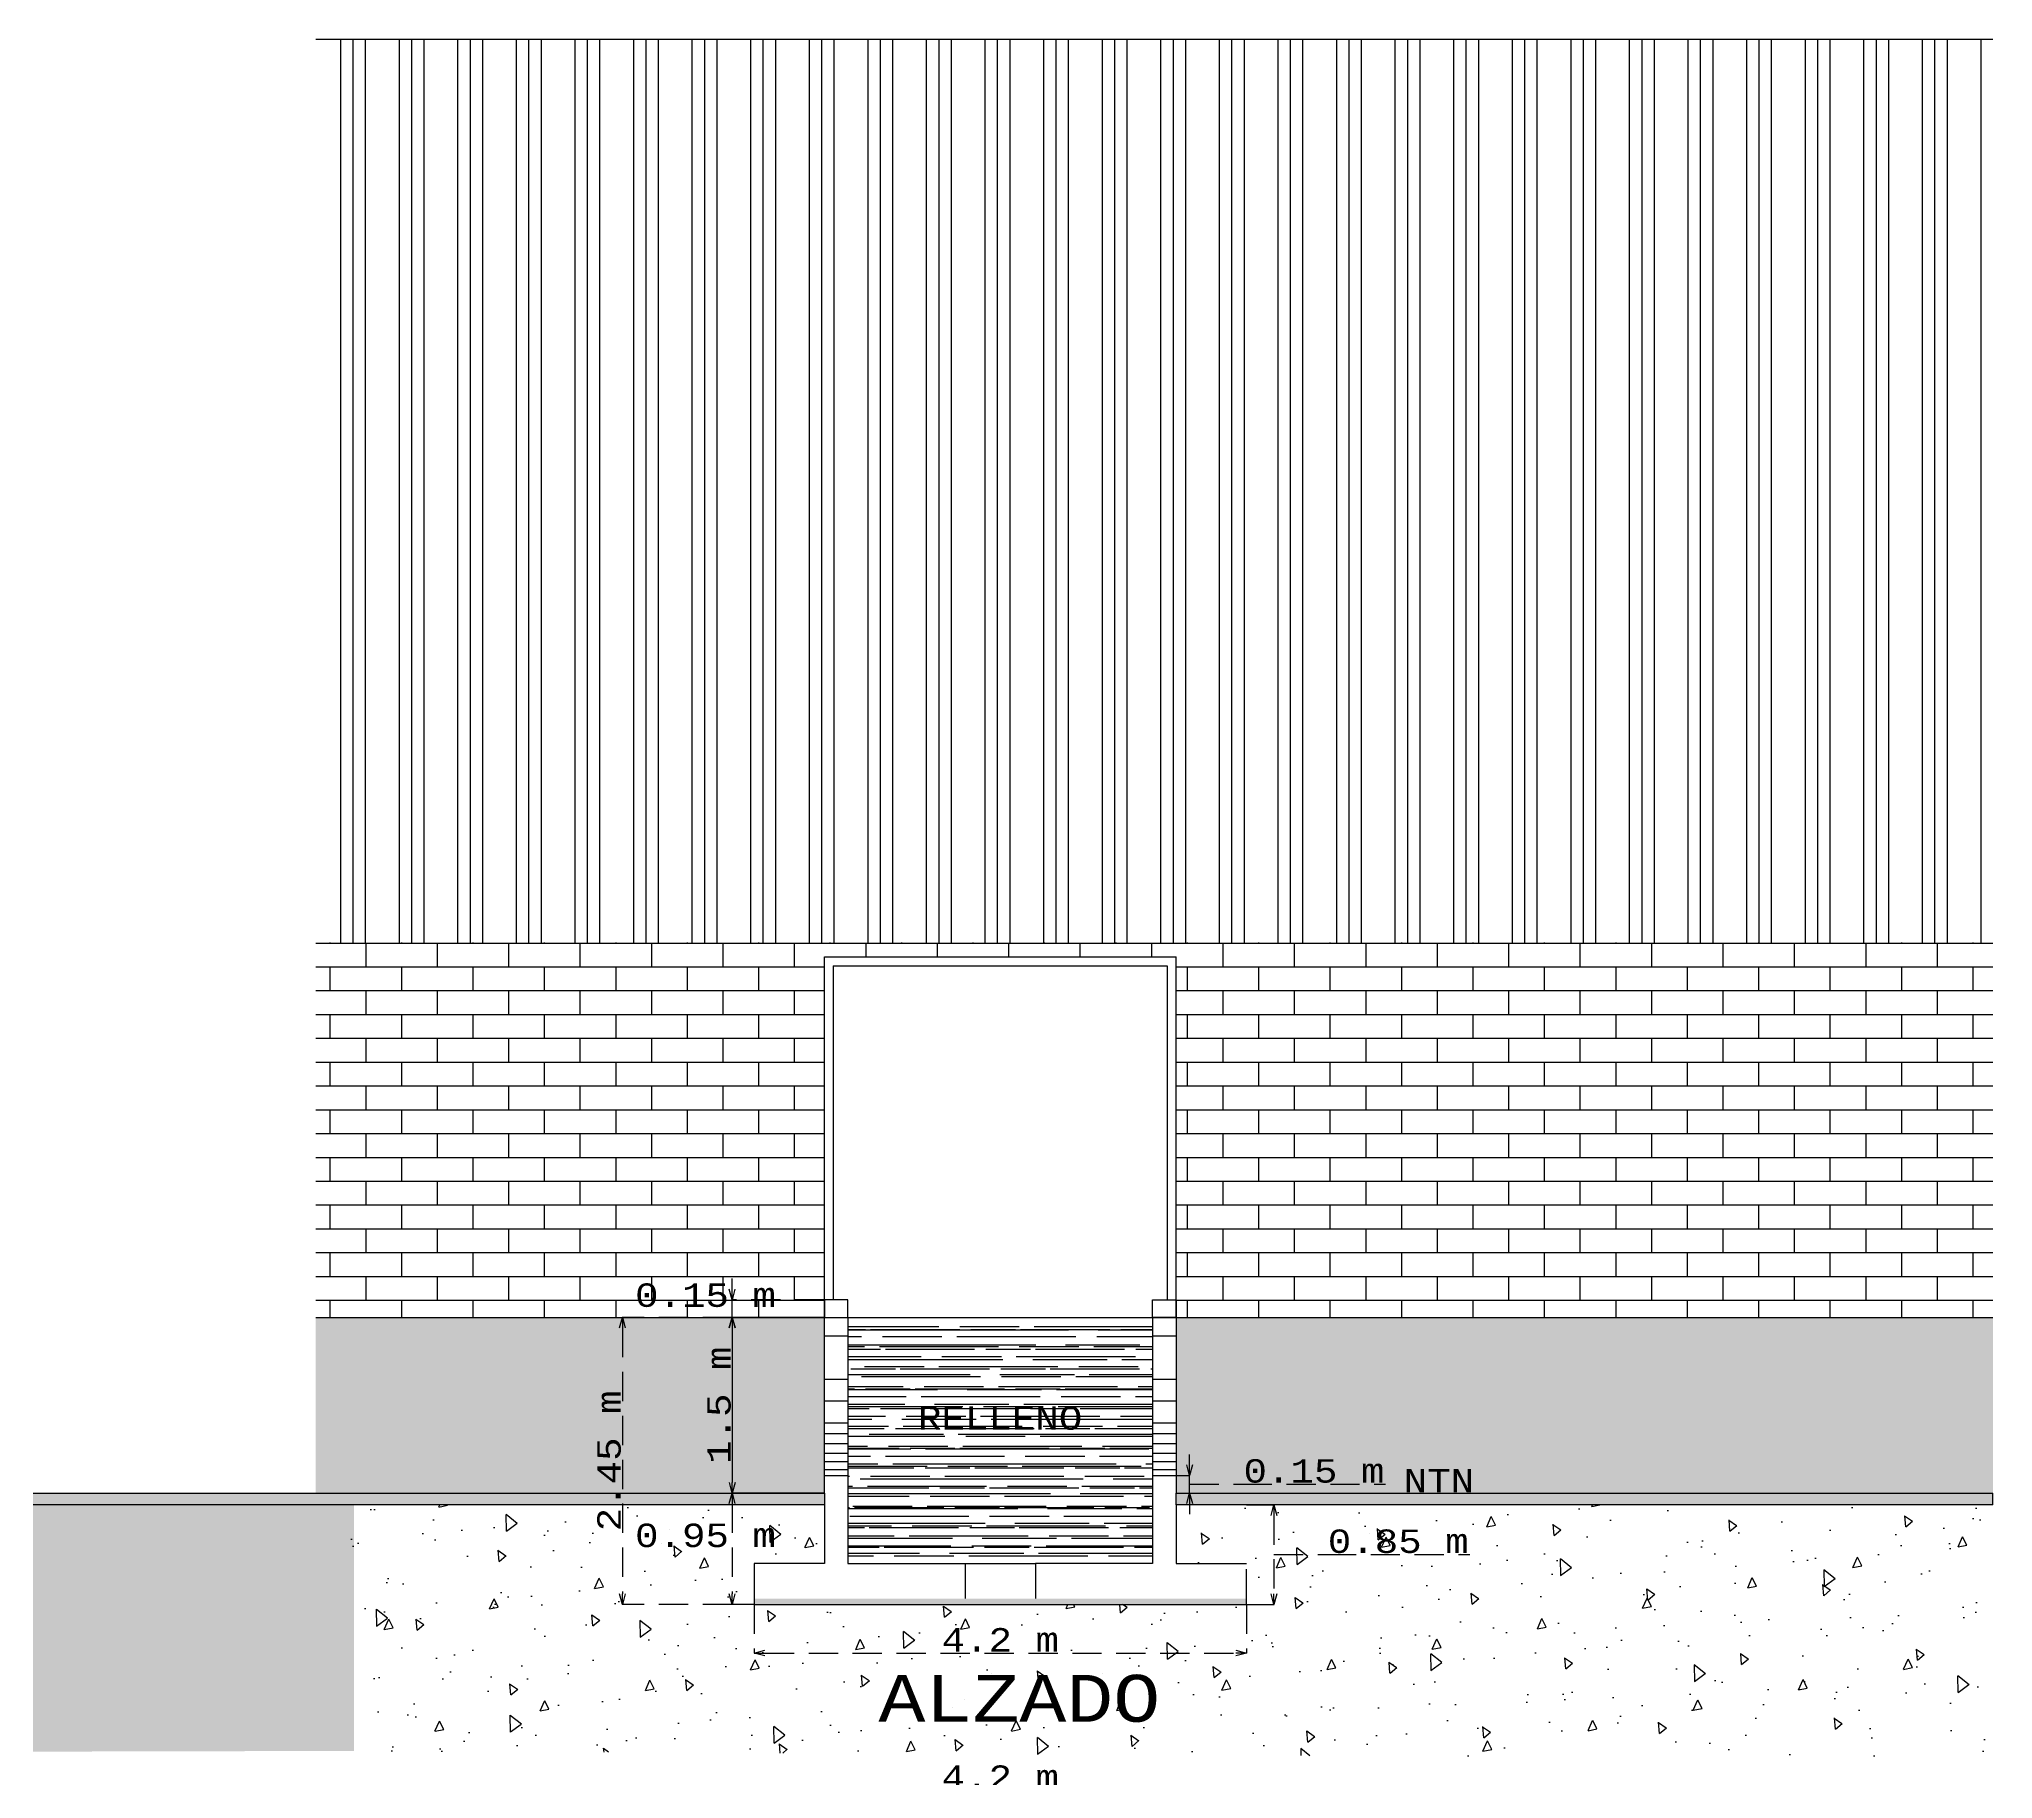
# Model space of a CAD drawing. Header units: metres. Extents: x 851 to 969, y 754 to 824.
# Drawn here: x 952.52 to 969.19, y 797.03 to 811.88 of the extents above; entities that cross this region are included whole.
import ezdxf

# ---------------------------------------------------------------- set-up
doc = ezdxf.new("R2010")
doc.units = ezdxf.units.M
doc.linetypes.add('DASHED2', pattern=[0.375, 0.25, -0.125])
doc.styles.get("Standard").update_dxf_attribs({"font": 'cour.ttf', "height": 0.2})
doc.dimstyles.new('ISO-25 (Metros)', dxfattribs={"dimscale": 0.001, "dimtxt": 0.2, "dimasz": 90, "dimexe": 1.25, "dimexo": 0.625, "dimtad": 1, "dimtoh": 1, "dimdsep": 46, "dimtxsty": 'Standard', "dimblk": 'OPEN30', "dimcen": 2.5, "dimclrd": 220, "dimclre": 220, "dimclrt": 220, "dimadec": 0, "dimazin": 0, "dimtfac": 1, "dimtmove": 1, "dimatfit": 3, "dimfxl": 1, "dimarcsym": 0})

# ---------------------------------------------------------------- blocks, each defined once
blk = doc.blocks.new('_Open30')
at = {"color": 0, "linetype": 'ByBlock', "lineweight": -2}
for p, q in [((-1, 0.27), (0, 0)), ((0, 0), (-1, -0.27)), ((0, 0), (-1, 0))]:
    blk.add_line(p, q, dxfattribs=at)
blk = doc.blocks.new('*D30')
at = {"color": 220, "lineweight": -2, "transparency": 16777216}
for p, q in [((959.221, 800.969), (958.433, 800.969)), ((958.434, 800.879), (958.434, 799.559)), ((959.221, 799.469), (958.433, 799.469))]:
    blk.add_line(p, q, dxfattribs=at)
at = {"layer": 'Defpoints', "color": 0, "transparency": 16777216}
for p in [(959.222, 800.969), (958.434, 799.469), (959.222, 799.469)]:
    blk.add_point(p, dxfattribs=at)
at = {"color": 220, "lineweight": -2, "transparency": 16777216, "xscale": 0.09, "yscale": 0.09, "zscale": 0.09}
for p, rotation in [((958.434, 800.969), 90), ((958.434, 799.469), 270)]:
    blk.add_blockref('_Open30', p, dxfattribs=dict(at, rotation=rotation))
at = {"color": 220, "transparency": 16777216, "insert": (958.322, 800.219), "char_height": 0.2, "attachment_point": 5, "rotation": 90}
blk.add_mtext('1.5 m', dxfattribs=at)
blk = doc.blocks.new('*D49')
at = {"color": 220, "linetype": 'DASHED2', "lineweight": -2, "transparency": 16777216}
for p, q in [((962.822, 799.369), (963.058, 799.369)), ((963.057, 799.279), (963.057, 798.609)), ((963.057, 798.944), (963.508, 798.944)), ((963.508, 798.944), (964.729, 798.944)), ((962.822, 798.519), (963.058, 798.519))]:
    blk.add_line(p, q, dxfattribs=at)
at = {"layer": 'Defpoints', "color": 0, "linetype": 'DASHED2', "transparency": 16777216}
for p in [(962.822, 799.369), (962.822, 798.519), (963.057, 798.519)]:
    blk.add_point(p, dxfattribs=at)
at = {"color": 220, "linetype": 'DASHED2', "lineweight": -2, "transparency": 16777216, "xscale": 0.09, "yscale": 0.09, "zscale": 0.09}
for p, rotation in [((963.057, 799.369), 90), ((963.057, 798.519), 270)]:
    blk.add_blockref('_Open30', p, dxfattribs=dict(at, rotation=rotation))
at = {"color": 220, "linetype": 'DASHED2', "transparency": 16777216, "insert": (964.118, 799.057), "char_height": 0.2, "attachment_point": 5}
blk.add_mtext('0.85 m', dxfattribs=at)
blk = doc.blocks.new('*D53')
at = {"color": 220, "linetype": 'DASHED2', "lineweight": -2, "transparency": 16777216}
for p, q in [((962.338, 799.709), (962.338, 799.799)), ((962.222, 799.619), (962.339, 799.619)), ((962.338, 799.469), (962.338, 799.619)), ((962.338, 799.469), (962.338, 799.619)), ((962.222, 799.469), (962.339, 799.469)), ((962.338, 799.544), (962.789, 799.544)), ((962.789, 799.544), (964.01, 799.544)), ((962.338, 799.379), (962.338, 799.289))]:
    blk.add_line(p, q, dxfattribs=at)
at = {"layer": 'Defpoints', "color": 0, "linetype": 'DASHED2', "transparency": 16777216}
for p in [(962.222, 799.619), (962.338, 799.619), (962.222, 799.469)]:
    blk.add_point(p, dxfattribs=at)
at = {"color": 220, "linetype": 'DASHED2', "lineweight": -2, "transparency": 16777216, "xscale": 0.09, "yscale": 0.09, "zscale": 0.09}
for p, rotation in [((962.338, 799.619), 270), ((962.338, 799.469), 90)]:
    blk.add_blockref('_Open30', p, dxfattribs=dict(at, rotation=rotation))
at = {"color": 220, "linetype": 'DASHED2', "transparency": 16777216, "insert": (963.399, 799.657), "char_height": 0.2, "attachment_point": 5}
blk.add_mtext('0.15 m', dxfattribs=at)
blk = doc.blocks.new('*D66')
at = {"color": 220, "linetype": 'DASHED2', "lineweight": -2, "transparency": 16777216}
for p, q in [((958.433, 799.469), (958.431, 799.469)), ((958.433, 799.379), (958.433, 798.609)), ((958.621, 798.519), (958.431, 798.519))]:
    blk.add_line(p, q, dxfattribs=at)
at = {"layer": 'Defpoints', "color": 0, "linetype": 'DASHED2', "transparency": 16777216}
for p in [(958.434, 799.469), (958.433, 798.519), (958.622, 798.519)]:
    blk.add_point(p, dxfattribs=at)
at = {"color": 220, "linetype": 'DASHED2', "lineweight": -2, "transparency": 16777216, "xscale": 0.09, "yscale": 0.09, "zscale": 0.09}
for p, rotation in [((958.433, 799.469), 90), ((958.433, 798.519), 270)]:
    blk.add_blockref('_Open30', p, dxfattribs=dict(at, rotation=rotation))
at = {"color": 220, "linetype": 'DASHED2', "transparency": 16777216, "insert": (958.206, 799.107), "char_height": 0.2, "attachment_point": 5}
blk.add_mtext('0.95 m', dxfattribs=at)
blk = doc.blocks.new('*D69')
at = {"color": 220, "linetype": 'DASHED2', "lineweight": -2, "transparency": 16777216}
for p, q in [((958.622, 798.519), (958.622, 798.103)), ((962.822, 798.519), (962.822, 798.103)), ((958.712, 798.104), (962.732, 798.104))]:
    blk.add_line(p, q, dxfattribs=at)
at = {"layer": 'Defpoints', "color": 0, "linetype": 'DASHED2', "transparency": 16777216}
for p in [(958.622, 798.519), (962.822, 798.519), (962.822, 798.104)]:
    blk.add_point(p, dxfattribs=at)
at = {"color": 220, "linetype": 'DASHED2', "lineweight": -2, "transparency": 16777216, "xscale": 0.09, "yscale": 0.09, "zscale": 0.09, "rotation": 180}
blk.add_blockref('_Open30', (958.622, 798.104), dxfattribs=at)
at = {"color": 220, "linetype": 'DASHED2', "lineweight": -2, "transparency": 16777216, "xscale": 0.09, "yscale": 0.09, "zscale": 0.09}
blk.add_blockref('_Open30', (962.822, 798.104), dxfattribs=at)
at = {"color": 220, "linetype": 'DASHED2', "transparency": 16777216, "insert": (960.722, 798.217), "char_height": 0.2, "attachment_point": 5}
blk.add_mtext('4.2 m', dxfattribs=at)
blk = doc.blocks.new('*D88')
at = {"color": 220, "linetype": 'DASHED2', "lineweight": -2, "transparency": 16777216}
for p, q in [((958.432, 800.969), (957.496, 800.969)), ((957.497, 800.879), (957.497, 798.609)), ((958.432, 798.519), (957.496, 798.519))]:
    blk.add_line(p, q, dxfattribs=at)
at = {"layer": 'Defpoints', "color": 0, "linetype": 'DASHED2', "transparency": 16777216}
for p in [(958.433, 800.969), (957.497, 798.519), (958.433, 798.519)]:
    blk.add_point(p, dxfattribs=at)
at = {"color": 220, "linetype": 'DASHED2', "lineweight": -2, "transparency": 16777216, "xscale": 0.09, "yscale": 0.09, "zscale": 0.09}
for p, rotation in [((957.497, 800.969), 90), ((957.497, 798.519), 270)]:
    blk.add_blockref('_Open30', p, dxfattribs=dict(at, rotation=rotation))
at = {"color": 220, "linetype": 'DASHED2', "transparency": 16777216, "insert": (957.384, 799.744), "char_height": 0.2, "attachment_point": 5, "rotation": 90}
blk.add_mtext('2.45 m', dxfattribs=at)
blk = doc.blocks.new('*D107')
at = {"color": 220, "linetype": 'DASHED2', "lineweight": -2, "transparency": 16777216}
for p, q in [((958.433, 801.209), (958.433, 801.299)), ((959.221, 801.119), (958.431, 801.119)), ((958.433, 800.969), (958.433, 801.119)), ((958.433, 800.969), (958.433, 801.119)), ((959.221, 800.969), (958.431, 800.969)), ((958.433, 800.879), (958.433, 800.789))]:
    blk.add_line(p, q, dxfattribs=at)
at = {"layer": 'Defpoints', "color": 0, "linetype": 'DASHED2', "transparency": 16777216}
for p in [(958.433, 801.119), (959.222, 801.119), (959.222, 800.969)]:
    blk.add_point(p, dxfattribs=at)
at = {"color": 220, "linetype": 'DASHED2', "lineweight": -2, "transparency": 16777216, "xscale": 0.09, "yscale": 0.09, "zscale": 0.09}
for p, rotation in [((958.433, 801.119), 270), ((958.433, 800.969), 90)]:
    blk.add_blockref('_Open30', p, dxfattribs=dict(at, rotation=rotation))
at = {"color": 220, "linetype": 'DASHED2', "transparency": 16777216, "insert": (958.206, 801.157), "char_height": 0.2, "attachment_point": 5}
blk.add_mtext('0.15 m', dxfattribs=at)
blk = doc.blocks.new('*D145')
at = {"color": 220, "lineweight": -2, "transparency": 16777216}
for p, q in [((958.622, 796.142), (958.622, 796.933)), ((958.712, 796.932), (962.732, 796.932)), ((962.822, 796.142), (962.822, 796.933))]:
    blk.add_line(p, q, dxfattribs=at)
at = {"layer": 'Defpoints', "color": 0, "transparency": 16777216}
for p in [(962.822, 796.932), (958.622, 796.142), (962.822, 796.142)]:
    blk.add_point(p, dxfattribs=at)
at = {"color": 220, "lineweight": -2, "transparency": 16777216, "xscale": 0.09, "yscale": 0.09, "zscale": 0.09, "rotation": 180}
blk.add_blockref('_Open30', (958.622, 796.932), dxfattribs=at)
at = {"color": 220, "lineweight": -2, "transparency": 16777216, "xscale": 0.09, "yscale": 0.09, "zscale": 0.09}
blk.add_blockref('_Open30', (962.822, 796.932), dxfattribs=at)
at = {"color": 220, "transparency": 16777216, "insert": (960.722, 797.045), "char_height": 0.2, "attachment_point": 5}
blk.add_mtext('4.2 m', dxfattribs=at)

msp = doc.modelspace()

# ---------------------------------------------------------------- hatches: boundary and pattern name
h = msp.add_hatch()
h.set_pattern_fill('GOST_GROUND', color=256, scale=0.05, angle=45)
h.set_pattern_definition([(90, (-10.9073, 0), (0.5, 0.5), [1]), (90, (-10.80124, 0.10607), (0.5, 0.5), [1]), (90, (-10.69517, 0.21213), (0.5, 0.5), [1])])
h.paths.add_polyline_path([(969.194, 811.877), (954.88, 811.877), (954.88, 804.163), (969.194, 804.163)])
h = msp.add_hatch()
h.set_pattern_fill('AR-BRSTD', color=1, scale=0.003)
h.set_pattern_definition([(0, (-10.9073, 0), (0, 0.2032254), []), (90, (-10.9073, 0), (-0.3048, 0.2032254), [0.2032254, -0.2032254])])
h.paths.add_polyline_path([(959.222, 803.969), (959.222, 804.044), (962.222, 804.044), (962.222, 800.969), (969.194, 800.969), (969.194, 804.169), (954.88, 804.169), (954.88, 800.969), (959.222, 800.969)])
at = {"true_color": 0x636466}
h = msp.add_hatch(dxfattribs=at)
h.set_pattern_fill('AR-SAND', color=251, scale=0.002)
h.set_pattern_definition([(37.5, (-10.9073, 0), (-0.0032000626, 0.0978826475), [0, -0.077216, 0, -0.08636, 0, -0.08255]), (7.5, (-10.9073, 0), (0.089904657, 0.14336502), [0, -0.041656, 0, -0.069596, 0, -0.02667]), (327.5, (-10.96979, 0), (0.158198474, 0.000287437), [0, -0.0254, 0, -0.09144, 0, -0.11938]), (317.5, (-10.96979, 0), (0.15271129, 0.044585865), [0, -0.0127, 0, -0.059944, 0, -0.06858])])
h.paths.add_polyline_path([(959.222, 800.969), (954.88, 800.969), (954.88, 799.469), (959.222, 799.469)])
h.paths.add_polyline_path([(969.194, 800.969), (962.222, 800.969), (962.222, 799.469), (969.194, 799.469)])
h = msp.add_hatch()
h.set_pattern_fill('AR-RROOF', color=32, scale=0.005)
h.set_pattern_definition([(0, (-10.9073, 0), (0.2794, 0.127), [1.905, -0.254, 0.635, -0.127]), (0, (-10.7384, 0.0635), (-0.127, 0.16891), [0.381, -0.04191, 0.762, -0.09525]), (0, (-10.8438, 0.10795), (0.6604, 0.08509), [1.016, -0.1778, 0.508, -0.127])])
h.paths.add_polyline_path([(959.422, 800.969), (959.422, 798.869), (960.422, 798.869), (961.022, 798.869), (962.022, 798.869), (962.022, 800.969)])
h = msp.add_hatch()
h.set_pattern_fill('AR-CONC', color=32, scale=0.005, angle=45)
edge = h.paths.add_edge_path()
edge.add_spline(control_points=[(916.898, 800.851), (916.898, 800.851), (916.946, 800.748), (916.946, 800.748), (916.946, 800.748), (916.97, 800.661), (916.97, 800.661)], knot_values=[10.00002, 10.00002, 10.00002, 10.00002, 11.00002, 11.00002, 11.00002, 12, 12, 12, 12], degree=3, periodic=0)
edge.add_line((916.988, 800.656), (916.97, 800.639))
edge.add_spline(control_points=[(916.97, 800.661), (916.986, 800.592), (916.973, 800.481), (916.948, 800.355)], knot_values=[9.647402, 9.647402, 9.647402, 9.647402, 10, 10, 10, 10], degree=3, periodic=0)
edge.add_spline(control_points=[(916.948, 800.355), (916.901, 800.124), (916.81, 799.842), (916.78, 799.674)], knot_values=[9, 9, 9, 9, 9.647402, 9.647402, 9.647402, 9.647402], degree=3, periodic=0)
edge.add_spline(control_points=[(916.78, 799.674), (916.78, 799.674), (916.78, 799.667), (916.78, 799.658)], knot_values=[8.647116, 8.647116, 8.647116, 8.647116, 9, 9, 9, 9], degree=3, periodic=0)
edge.add_spline(control_points=[(916.78, 799.619), (916.78, 799.619), (916.788, 799.595), (916.788, 799.595)], knot_values=[7.00001, 7.00001, 7.00001, 7.00001, 7.99999, 7.99999, 7.99999, 7.99999], degree=3, periodic=0)
edge.add_spline(control_points=[(916.788, 799.595), (916.8, 799.499), (916.791, 799.401), (916.733, 799.319)], knot_values=[6, 6, 6, 6, 7, 7, 7, 7], degree=3, periodic=0)
edge.add_line((916.786, 799.396), (916.749, 799.358))
edge.add_spline(control_points=[(916.788, 799.595), (916.8, 799.499), (916.791, 799.401), (916.733, 799.319)], knot_values=[6, 6, 6, 6, 7, 7, 7, 7], degree=3, periodic=0)
edge.add_spline(control_points=[(916.733, 799.319), (916.733, 799.319), (916.709, 799.279), (916.709, 799.279), (916.709, 799.279), (916.709, 799.279), (916.709, 799.279)], knot_values=[4.99999, 4.99999, 4.99999, 4.99999, 5.99999, 5.99999, 5.99999, 6, 6, 6, 6], degree=3, periodic=0)
edge.add_spline(control_points=[(916.709, 799.279), (916.709, 799.279), (916.693, 799.24), (916.693, 799.24)], knot_values=[4.00001, 4.00001, 4.00001, 4.00001, 4.99999, 4.99999, 4.99999, 4.99999], degree=3, periodic=0)
edge.add_spline(control_points=[(916.693, 799.24), (916.603, 799.096), (916.626, 799.007), (916.567, 798.86)], knot_values=[3, 3, 3, 3, 4, 4, 4, 4], degree=3, periodic=0)
edge.add_line((916.592, 798.933), (916.587, 798.928))
edge.add_spline(control_points=[(916.693, 799.24), (916.603, 799.096), (916.626, 799.007), (916.567, 798.86)], knot_values=[3, 3, 3, 3, 4, 4, 4, 4], degree=3, periodic=0)
edge.add_spline(control_points=[(916.543, 798.781), (916.543, 798.781), (916.503, 798.679), (916.503, 798.679)], knot_values=[1.00001, 1.00001, 1.00001, 1.00001, 1.99999, 1.99999, 1.99999, 1.99999], degree=3, periodic=0)
edge.add_spline(control_points=[(916.503, 798.679), (916.503, 798.679), (916.448, 798.552), (916.448, 798.552)], knot_values=[0.00001, 0.00001, 0.00001, 0.00001, 0.99999, 0.99999, 0.99999, 0.99999], degree=3, periodic=0)
edge.add_line((916.424, 798.497), (913.273, 798.497))
edge.add_line((913.273, 798.497), (913.273, 798.57))
edge.add_spline(control_points=[(913.225, 798.679), (913.225, 798.679), (913.281, 798.552), (913.281, 798.552)], knot_values=[0, 0, 0, 0, 0.99999, 0.99999, 0.99999, 0.99999], degree=3, periodic=0)
edge.add_spline(control_points=[(913.162, 798.86), (913.162, 798.86), (913.186, 798.781), (913.186, 798.781), (913.186, 798.781), (913.186, 798.781), (913.186, 798.781)], knot_values=[1.99999, 1.99999, 1.99999, 1.99999, 2.99999, 2.99999, 2.99999, 3, 3, 3, 3], degree=3, periodic=0)
edge.add_spline(control_points=[(913.162, 798.86), (913.107, 798.989), (913.125, 799.057), (913.087, 799.149)], knot_values=[3, 3, 3, 3, 3.769896, 3.769896, 3.769896, 3.769896], degree=3, periodic=0)
edge.add_spline(control_points=[(913.087, 799.149), (913.076, 799.176), (913.06, 799.206), (913.036, 799.24)], knot_values=[3.769896, 3.769896, 3.769896, 3.769896, 4, 4, 4, 4], degree=3, periodic=0)
edge.add_line((912.989, 799.312), (912.996, 799.319))
edge.add_spline(control_points=[(912.996, 799.319), (912.942, 799.409), (912.919, 799.494), (912.949, 799.595)], knot_values=[6.000083, 6.000083, 6.000083, 6.000083, 7, 7, 7, 7], degree=3, periodic=0)
edge.add_line((912.92, 799.503), (912.945, 799.528))
edge.add_spline(control_points=[(912.996, 799.319), (912.942, 799.409), (912.919, 799.494), (912.949, 799.595)], knot_values=[6.000083, 6.000083, 6.000083, 6.000083, 7, 7, 7, 7], degree=3, periodic=0)
edge.add_spline(control_points=[(912.949, 799.595), (912.949, 799.595), (912.949, 799.674), (912.949, 799.674)], knot_values=[7.00001, 7.00001, 7.00001, 7.00001, 8, 8, 8, 8], degree=3, periodic=0)
edge.add_spline(control_points=[(912.949, 799.674), (912.944, 799.706), (912.936, 799.741), (912.928, 799.779)], knot_values=[8, 8, 8, 8, 8.118448, 8.118448, 8.118448, 8.118448], degree=3, periodic=0)
edge.add_spline(control_points=[(912.928, 799.779), (912.912, 799.844), (912.893, 799.917), (912.873, 799.993)], knot_values=[8.118448, 8.118448, 8.118448, 8.118448, 8.322749, 8.322749, 8.322749, 8.322749], degree=3, periodic=0)
edge.add_spline(control_points=[(912.873, 799.993), (912.834, 800.136), (912.793, 800.289), (912.77, 800.419)], knot_values=[8.322749, 8.322749, 8.322749, 8.322749, 8.708973, 8.708973, 8.708973, 8.708973], degree=3, periodic=0)
edge.add_spline(control_points=[(912.759, 800.661), (912.746, 800.603), (912.752, 800.517), (912.77, 800.419)], knot_values=[8.708973, 8.708973, 8.708973, 8.708973, 9, 9, 9, 9], degree=3, periodic=0)
edge.add_spline(control_points=[(912.831, 800.851), (912.831, 800.851), (912.783, 800.748), (912.783, 800.748), (912.783, 800.748), (912.759, 800.661), (912.759, 800.661)], knot_values=[9.00002, 9.00002, 9.00002, 9.00002, 10.00002, 10.00002, 10.00002, 11, 11, 11, 11], degree=3, periodic=0)
edge.add_line((912.841, 800.875), (860.287, 800.875))
edge.add_line((860.287, 800.875), (860.287, 799.571))
edge.add_line((860.287, 799.571), (862.791, 799.571))
edge.add_line((862.791, 799.571), (862.791, 798.568))
edge.add_line((862.791, 798.568), (859.584, 798.568))
edge.add_line((859.584, 798.568), (859.584, 799.469))
edge.add_line((859.584, 799.469), (850.728, 799.469))
edge.add_line((850.728, 799.469), (850.728, 797.041))
edge.add_line((850.728, 797.041), (955.205, 797.269))
edge.add_line((955.205, 797.269), (955.205, 799.369))
edge.add_line((955.205, 799.369), (950.129, 799.369))
edge.add_line((950.129, 799.369), (950.129, 799.069))
edge.add_line((950.129, 799.069), (950.129, 798.769))
edge.add_line((950.129, 798.769), (950.129, 798.519))
edge.add_line((950.129, 798.519), (940.129, 798.519))
edge.add_line((940.129, 798.519), (940.129, 799.069))
edge.add_line((940.129, 799.069), (940.129, 799.469))
edge.add_line((940.129, 799.469), (940.129, 799.869))
edge.add_line((940.129, 799.869), (940.129, 800.875))
edge.add_line((940.129, 800.875), (939.426, 800.875))
edge.add_line((939.426, 800.875), (916.938, 800.875))
edge.add_line((916.938, 800.875), (916.903, 800.84))
edge = h.paths.add_edge_path(flags=16)
edge.add_spline(control_points=[(886.772, 799.595), (886.786, 799.453), (886.792, 799.455), (886.717, 799.319)], knot_values=[6, 6, 6, 6, 7, 7, 7, 7], degree=3, periodic=0)
edge.add_line((886.736, 799.362), (886.78, 799.406))
edge = h.paths.add_edge_path(flags=16)
edge.add_spline(control_points=[(883.21, 798.679), (883.21, 798.679), (883.265, 798.552), (883.265, 798.552)], knot_values=[0, 0, 0, 0, 0.99999, 0.99999, 0.99999, 0.99999], degree=3, periodic=0)
edge.add_line((883.265, 798.552), (883.257, 798.552))
edge.add_line((883.257, 798.552), (883.257, 798.537))
edge.add_line((883.257, 798.537), (883.265, 798.537))
edge.add_line((883.265, 798.537), (883.27, 798.541))
h.paths.add_polyline_path([(883.597, 798.568), (883.597, 798.608), (883.557, 798.568)], flags=17)
h.paths.add_polyline_path([(885.2, 800.819), (884.545, 800.819), (884.545, 800.819), (884.497, 800.774), (884.497, 798.868), (883.857, 798.868), (884.497, 799.508), (884.497, 800.835), (884.481, 800.819), (884.545, 800.819), (884.576, 800.851), (884.576, 800.875), (885.129, 800.875), (885.245, 800.785), (885.2, 800.74)], flags=16)
at = {"true_color": 0x000000}
h = msp.add_hatch(dxfattribs=at)
h.set_pattern_fill('CORK', color=18, scale=0.007)
h.set_pattern_definition([(0, (-10.974125, -0.01), (0, 0.022225), []), (135, (-10.96301, -0.021113), (-0.0444500192, -0.0444500192), [0.03143091, -0.03143091]), (135, (-10.957456, -0.021113), (-0.0444500192, -0.0444500192), [0.03143091, -0.03143091]), (135, (-10.9519, -0.021113), (-0.0444500192, -0.0444500192), [0.03143091, -0.03143091])])
h.paths.add_polyline_path([(959.222, 799.369), (959.222, 799.469), (950.129, 799.469), (950.129, 799.369)])
h = msp.add_hatch(dxfattribs=at)
h.set_pattern_fill('CORK', color=18, scale=0.007)
h.set_pattern_definition([(0, (12.092698, 0), (0, 0.022225), []), (135, (12.10381, -0.01111), (-0.0444500192, -0.0444500192), [0.03143091, -0.03143091]), (135, (12.109366, -0.01111), (-0.0444500192, -0.0444500192), [0.03143091, -0.03143091]), (135, (12.11492, -0.01111), (-0.0444500192, -0.0444500192), [0.03143091, -0.03143091])])
h.paths.add_polyline_path([(969.194, 799.369), (969.194, 799.469), (962.222, 799.469), (962.222, 799.369)])
h = msp.add_hatch()
h.set_pattern_fill('AR-CONC', color=32, scale=0.005, angle=45)
h.paths.add_polyline_path([(969.126, 799.268), (969.194, 799.299), (969.194, 799.369), (962.222, 799.369), (962.222, 798.869), (962.822, 798.869), (962.822, 798.769), (962.822, 798.519), (960.722, 798.519), (958.622, 798.519), (958.622, 798.869), (959.222, 798.869), (959.222, 799.369), (955.169, 799.369), (955.169, 797.269), (969.126, 797.2)])
at = {"true_color": 0x939598}
h = msp.add_hatch(dxfattribs=at)
h.set_pattern_fill('CLAY', color=252, scale=0.004)
h.set_pattern_definition([(0, (15.799557, -0.20317), (0, 0.01905), []), (0, (15.799557, -0.199995), (0, 0.01905), []), (0, (15.799557, -0.19682), (0, 0.01905), []), (0, (15.799557, -0.19047), (0, 0.01905), [0.01905, -0.0127])])
h.paths.add_polyline_path([(962.822, 798.569), (958.622, 798.569), (958.622, 798.519), (962.822, 798.519)])

# ---------------------------------------------------------------- linework, layer by layer
at = {"color": 1}
for p, q in [((954.88, 811.877), (969.194, 811.877)), ((959.222, 803.969), (959.222, 804.044)), ((959.222, 804.044), (962.222, 804.044)), ((959.222, 800.969), (959.222, 803.969)), ((959.297, 803.969), (962.147, 803.969)), ((959.297, 803.969), (959.297, 801.119)), ((962.147, 803.969), (962.147, 801.119)), ((962.222, 800.969), (962.222, 804.044)), ((954.88, 800.969), (969.194, 800.969))]:
    msp.add_line(p, q, dxfattribs=at)
at = {"linetype": 'DASHED2'}
for p, q in [((959.422, 801.119), (959.222, 801.119)), ((959.222, 801.119), (959.222, 800.969)), ((959.422, 800.969), (959.422, 801.119)), ((962.022, 800.969), (962.022, 801.119)), ((962.022, 801.119), (962.222, 801.119)), ((962.222, 801.119), (962.222, 800.969)), ((962.822, 798.569), (962.822, 798.869)), ((962.822, 798.519), (962.822, 798.569))]:
    msp.add_line(p, q, dxfattribs=at)
for p, q in [((959.222, 799.469), (959.222, 800.969)), ((959.222, 800.969), (962.222, 800.969)), ((959.222, 800.969), (959.422, 800.969)), ((959.422, 800.969), (959.422, 798.869)), ((962.222, 800.969), (962.022, 800.969)), ((962.022, 800.969), (962.022, 798.869)), ((962.222, 800.969), (962.222, 799.469)), ((959.222, 800.811), (959.422, 800.811)), ((962.022, 800.811), (962.222, 800.811)), ((959.222, 800.441), (959.422, 800.441)), ((962.022, 800.441), (962.222, 800.441)), ((959.222, 800.257), (959.422, 800.257)), ((962.022, 800.257), (962.222, 800.257)), ((959.222, 800.068), (959.422, 800.068)), ((959.222, 799.977), (959.422, 799.977)), ((962.022, 800.068), (962.222, 800.068)), ((962.022, 799.977), (962.222, 799.977)), ((959.222, 799.891), (959.422, 799.891)), ((959.222, 799.811), (959.422, 799.811)), ((962.022, 799.891), (962.222, 799.891)), ((962.022, 799.811), (962.222, 799.811)), ((959.222, 799.74), (959.422, 799.74)), ((959.222, 799.671), (959.422, 799.671)), ((959.222, 799.619), (959.422, 799.619)), ((962.022, 799.74), (962.222, 799.74)), ((962.022, 799.671), (962.222, 799.671)), ((962.022, 799.619), (962.222, 799.619)), ((950.129, 799.469), (959.222, 799.469)), ((959.222, 799.469), (959.222, 799.369)), ((969.194, 799.369), (969.194, 799.469)), ((959.222, 799.369), (950.129, 799.369)), ((962.222, 799.369), (962.222, 798.869)), ((959.222, 798.869), (958.622, 798.869)), ((958.622, 798.869), (958.622, 798.519)), ((959.422, 798.869), (960.422, 798.869)), ((960.422, 798.869), (960.422, 798.569)), ((960.422, 798.869), (961.022, 798.869)), ((962.022, 798.869), (961.022, 798.869)), ((961.022, 798.869), (961.022, 798.569)), ((962.222, 798.869), (962.822, 798.869))]:
    msp.add_line(p, q)
at = {"color": 7}
for p, q in [((959.222, 799.369), (959.222, 798.869)), ((958.622, 798.519), (962.822, 798.519))]:
    msp.add_line(p, q, dxfattribs=at)
msp.add_lwpolyline([(969.194, 799.369), (962.222, 799.369), (962.222, 799.469), (969.194, 799.469)])

# ---------------------------------------------------------------- texts
at = {"char_height": 0.2, "attachment_point": 1}
for s, width, insert in [('RELLENO', 1.89775, (960.019, 800.21)), ('NTN', 10.02919, (964.165, 799.676))]:
    msp.add_mtext_dynamic_manual_height_columns(s, width=width, gutter_width=1, heights=[0], dxfattribs=dict(at, insert=insert))
at = {"transparency": 33554687, "insert": (959.682, 797.918), "char_height": 0.4, "attachment_point": 1}
msp.add_mtext_dynamic_manual_height_columns('ALZADO', width=8.15481, gutter_width=1, heights=[0], dxfattribs=at)

# ---------------------------------------------------------------- dimensions: what is measured, and where the dimension line sits
at = {"linetype": 'DASHED2'}
for base, p1, p2, picture, middle in [((958.433, 801.119), (959.222, 800.969), (959.222, 801.119), '*D107', (958.206, 801.157)), ((957.497, 798.519), (958.433, 800.969), (958.433, 798.519), '*D88', (957.384, 799.744)), ((962.338, 799.619), (962.222, 799.469), (962.222, 799.619), '*D53', (962.79, 799.657)), ((958.433, 798.519), (958.434, 799.469), (958.622, 798.519), '*D66', (958.206, 799.107)), ((963.057, 798.519), (962.822, 799.369), (962.822, 798.519), '*D49', (963.509, 799.057))]:
    dim = msp.add_linear_dim(base=base, p1=p1, p2=p2, angle=90, dimstyle='ISO-25 (Metros)', override={"dimpost": ' m'}, dxfattribs=at)
    dim.commit()
    dim.dimension.update_dxf_attribs({"geometry": picture, "text_midpoint": middle})
dim = msp.add_linear_dim(base=(958.434, 799.469), p1=(959.222, 800.969), p2=(959.222, 799.469), angle=90, dimstyle='ISO-25 (Metros)', override={"dimpost": ' m'})
dim.commit()
dim.dimension.update_dxf_attribs({"geometry": '*D30', "text_midpoint": (958.322, 800.219)})
dim = msp.add_linear_dim(base=(962.822, 798.104), p1=(958.622, 798.519), p2=(962.822, 798.519), dimstyle='ISO-25 (Metros)', override={"dimpost": ' m'}, dxfattribs=at)
dim.commit()
dim.dimension.update_dxf_attribs({"geometry": '*D69', "text_midpoint": (960.722, 798.217)})
at = {"transparency": 33554687}
dim = msp.add_linear_dim(base=(962.822, 796.932), p1=(958.622, 796.142), p2=(962.822, 796.142), dimstyle='ISO-25 (Metros)', override={"dimpost": ' m'}, dxfattribs=at)
dim.commit()
dim.dimension.update_dxf_attribs({"geometry": '*D145', "text_midpoint": (960.722, 797.045)})

doc.saveas('drawing.dxf')
